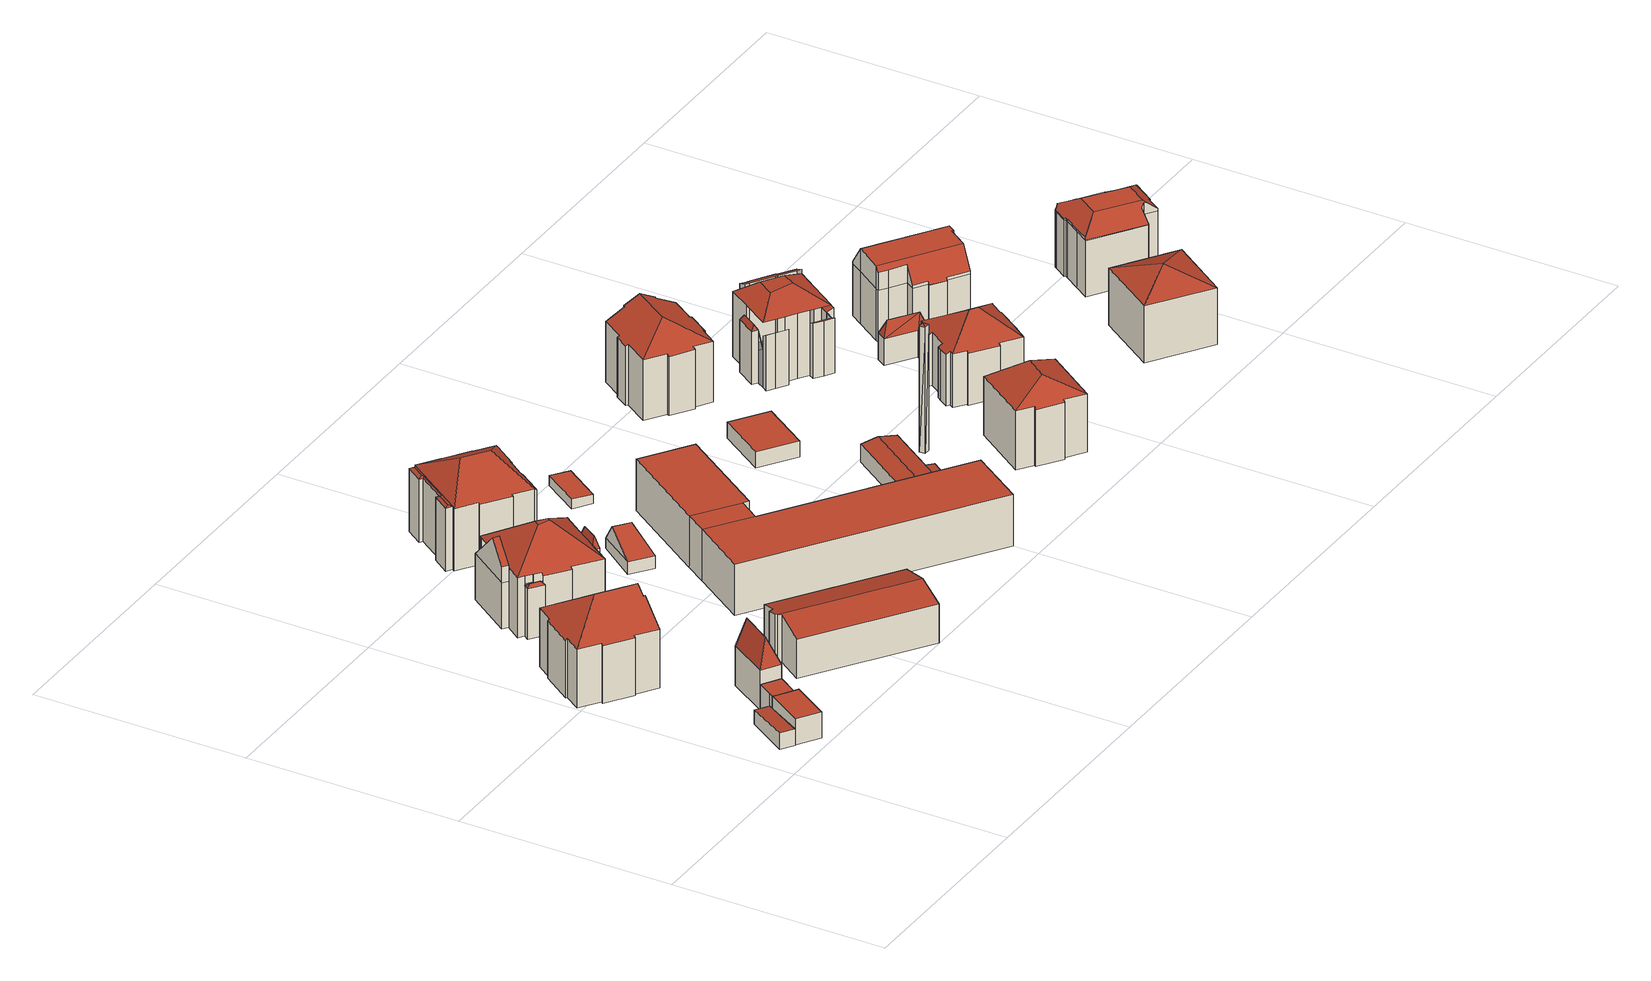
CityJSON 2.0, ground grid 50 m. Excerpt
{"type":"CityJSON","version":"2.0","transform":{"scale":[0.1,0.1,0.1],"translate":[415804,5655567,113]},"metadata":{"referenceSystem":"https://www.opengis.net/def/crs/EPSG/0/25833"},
"CityObjects":{
"building1":{"type":"Building","attributes":{"Dachtyp_tdc":"tdcPolyFlatRoof","Gemeindeschluessel":14612000,"Dachneigung":2.84,"QualitaetDacherkennung":54,"Geometrietyp2DReferenz":"3000","measuredHeight":3.94,"function":"31001_9998","roofType":"2100"},"geometry":[{"type":"Solid","lod":"2","boundaries":[[[[0,1,2,3]],[[1,4,5,2]],[[4,6,7,5]],[[6,8,9,7]],[[8,0,3,9]],[[8,6,4,1,0]],[[3,2,5,7,9]]]],"semantics":{"surfaces":[{"type":"WallSurface"},{"type":"RoofSurface"},{"type":"GroundSurface"}],"values":[[0,0,0,0,0,1,2]]}}]},
"building2":{"type":"Building","attributes":{"Dachtyp_tdc":"tdcPolyFlatRoof","Gemeindeschluessel":14612000,"Dachneigung":0,"QualitaetDacherkennung":76,"Geometrietyp2DReferenz":"3000","measuredHeight":6.2,"function":"31001_9998","roofType":"1000"},"geometry":[{"type":"Solid","lod":"2","boundaries":[[[[10,11,12,13]],[[11,14,15,12]],[[14,16,17,15]],[[16,18,19,17]],[[18,20,21,19]],[[20,10,13,21]],[[20,18,16,14,11,10]],[[13,12,15,17,19,21]]]],"semantics":{"surfaces":[{"type":"WallSurface"},{"type":"RoofSurface"},{"type":"GroundSurface"}],"values":[[0,0,0,0,0,0,1,2]]}}]},
"building3":{"type":"Building","attributes":{"Dachtyp_tdc":"tdcPolyFlatRoof","Gemeindeschluessel":14612000,"Dachneigung":0,"QualitaetDacherkennung":72,"Geometrietyp2DReferenz":"3000","measuredHeight":6.16,"function":"31001_9998","roofType":"1000"},"geometry":[{"type":"Solid","lod":"2","boundaries":[[[[22,23,24,12]],[[23,25,26,24]],[[25,27,28,26]],[[27,29,17,28]],[[29,30,15,17]],[[30,22,12,15]],[[30,29,27,25,23,22]],[[12,24,26,28,17,15]]]],"semantics":{"surfaces":[{"type":"WallSurface"},{"type":"RoofSurface"},{"type":"GroundSurface"}],"values":[[0,0,0,0,0,0,1,2]]}}]},
"building4":{"type":"Building","attributes":{"Dachtyp_tdc":"tdcHipAndGableRoof","Gemeindeschluessel":14612000,"Dachneigung":32.22,"QualitaetDacherkennung":37,"Geometrietyp2DReferenz":"3000","measuredHeight":19.85,"function":"31001_9998","roofType":"5000"},"geometry":[{"type":"Solid","lod":"2","boundaries":[[[[31,32,33,34]],[[32,35,36,33]],[[35,37,38,36]],[[37,39,40,38]],[[39,41,42,40]],[[41,43,44,42]],[[43,45,46,44]],[[45,47,48,46]],[[47,49,50,48]],[[49,51,52,50]],[[51,53,54,52]],[[53,55,56,54]],[[55,57,58,56]],[[57,59,60,58]],[[59,61,62,60]],[[61,63,64,62]],[[63,65,66,64]],[[65,67,68,66]],[[67,69,70,68]],[[69,71,72,70]],[[71,31,34,72]],[[67,65,63,61,59,57,73]],[[57,55,53,51,49,47,45,43,41,73]],[[41,39,37,35,32,31,71,69,67,73]],[[34,33,36,38,40,42,44,46,48,50,52,54,56,58,60,62,64,66,68,70,72]]]],"semantics":{"surfaces":[{"type":"WallSurface"},{"type":"RoofSurface"},{"type":"GroundSurface"}],"values":[[0,0,0,0,0,0,0,0,0,0,0,0,0,0,0,0,0,0,0,0,0,1,1,1,2]]}}]},
"building5":{"type":"Building","attributes":{"Dachtyp_tdc":"tdcFreeFormRoof","Gemeindeschluessel":14612000,"Dachneigung":67.7,"QualitaetDacherkennung":4,"Geometrietyp2DReferenz":"3000","measuredHeight":15.48,"function":"31001_9998","roofType":"5000"},"geometry":[{"type":"Solid","lod":"2","boundaries":[[[[74,75,76,26]],[[75,77,78,76]],[[77,79,28,78]],[[79,74,26,28]],[[80,81,79,77]],[[80,77,75]],[[81,80,75,74]],[[81,74,79]],[[26,76,78,28]]]],"semantics":{"surfaces":[{"type":"WallSurface"},{"type":"RoofSurface"},{"type":"GroundSurface"}],"values":[[0,0,0,0,1,0,1,1,2]]}}]},
"building6":{"type":"Building","attributes":{"Gemeindeschluessel":14612000,"Geometrietyp2DReferenz":"3000","function":"31001_9998","roofType":"9999"},"children":["building6-1","building6-2","building6-3","building6-4"]},
"building6-1":{"type":"BuildingPart","attributes":{"Dachtyp_tdc":"tdcGableRoof","Dachneigung":44.79,"QualitaetDacherkennung":35,"Geometrietyp2DReferenz":"3000","measuredHeight":19.34,"roofType":"3100"},"parents":["building6"],"geometry":[{"type":"MultiSurface","lod":"2","boundaries":[[[82,83,84,85]],[[83,86,87,84]],[[86,88,89,87]],[[90,91,92,93]],[[86,92,91,94,88]],[[83,93,92,86]],[[82,90,93,83]],[[95,90,82]],[[84,87,89,85]]],"semantics":{"surfaces":[{"type":"WallSurface"},{"type":"RoofSurface"},{"type":"GroundSurface"}],"values":[0,0,0,1,1,0,0,0,2]}}]},
"building6-2":{"type":"BuildingPart","attributes":{"Dachtyp_tdc":"tdcFreeFormRoof","Dachneigung":71.84,"QualitaetDacherkennung":29,"Geometrietyp2DReferenz":"3000","measuredHeight":15.17,"roofType":"5000"},"parents":["building6"],"geometry":[{"type":"MultiSurface","lod":"2","boundaries":[[[96,97,98,99]],[[97,100,101,98]],[[100,102,103,101]],[[104,102,100]],[[105,104,100,97]],[[105,97,96]],[[104,105,96,102]],[[99,98,101,103]]],"semantics":{"surfaces":[{"type":"WallSurface"},{"type":"RoofSurface"},{"type":"GroundSurface"}],"values":[0,0,0,1,1,1,1,2]}}]},
"building6-3":{"type":"BuildingPart","attributes":{"Dachtyp_tdc":"tdcCutTentRoof","Dachneigung":36.61,"QualitaetDacherkennung":56,"Geometrietyp2DReferenz":"3000","measuredHeight":20.43,"roofType":"9999"},"parents":["building6"],"geometry":[{"type":"MultiSurface","lod":"2","boundaries":[[[106,107,108,109,110,111,112,113,114]],[[113,115,116,114]],[[117,118,119,120,85,89,121,122,123,124,125,126,99,103,127,128,129]],[[107,119,130]],[[107,106,120,119]],[[106,95,85,120]],[[95,82,85]],[[131,89,88]],[[131,132,121,89]],[[132,133,122,121]],[[133,134,123,122]],[[134,135,124,123]],[[135,136,125,124]],[[136,137,126,125]],[[137,138,96,99,126]],[[139,112,127,103,102]],[[112,111,128,127]],[[111,110,129,128]],[[110,109,140,117,129]],[[132,131,94,95,106,114,116]],[[137,136,135,134,133,132,116,115]],[[112,139,138,137,115,113]]],"semantics":{"surfaces":[{"type":"RoofSurface"},{"type":"GroundSurface"},{"type":"WallSurface"}],"values":[0,0,1,2,2,2,2,2,2,2,2,2,2,2,2,2,2,2,2,0,0,0]}}]},
"building6-4":{"type":"BuildingPart","attributes":{"Dachtyp_tdc":"tdcFreeFormRoof","Dachneigung":41.94,"QualitaetDacherkennung":21,"Geometrietyp2DReferenz":"3000","measuredHeight":12.72,"roofType":"5000"},"parents":["building6"],"geometry":[{"type":"MultiSurface","lod":"2","boundaries":[[[141,142,143,144]],[[142,130,119,143]],[[145,146,147,130]],[[145,130,142]],[[146,145,142,141]],[[146,141,140,147]],[[144,143,119,118,117]]],"semantics":{"surfaces":[{"type":"WallSurface"},{"type":"RoofSurface"},{"type":"GroundSurface"}],"values":[0,0,1,1,1,1,2]}}]},
"building7":{"type":"Building","attributes":{"Dachtyp_tdc":"tdcGableRoof","Gemeindeschluessel":14612000,"Dachneigung":14.71,"QualitaetDacherkennung":83,"Geometrietyp2DReferenz":"3000","measuredHeight":11.21,"function":"31001_9998","roofType":"3100"},"geometry":[{"type":"Solid","lod":"2","boundaries":[[[[148,149,150,151]],[[149,152,153,150]],[[152,154,155,153]],[[154,156,157,155]],[[156,158,159,157]],[[158,160,161,159]],[[160,162,163,161]],[[162,164,165,163]],[[164,166,167,165]],[[166,148,151,167]],[[162,160,158,156,154,152,149]],[[149,148,166,164,162]],[[151,150,153,155,157,159,161,163,165,167]]]],"semantics":{"surfaces":[{"type":"WallSurface"},{"type":"RoofSurface"},{"type":"GroundSurface"}],"values":[[0,0,0,0,0,0,0,0,0,0,1,1,2]]}}]},
"building8":{"type":"Building","attributes":{"Gemeindeschluessel":14612000,"Geometrietyp2DReferenz":"3000","function":"31001_9998","roofType":"9999"},"children":["building8-1","building8-2"]},
"building8-1":{"type":"BuildingPart","attributes":{"Dachtyp_tdc":"tdcFreeFormRoof","Dachneigung":25.62,"QualitaetDacherkennung":27,"Geometrietyp2DReferenz":"3000","measuredHeight":15.31,"roofType":"5000"},"parents":["building8"],"geometry":[{"type":"MultiSurface","lod":"2","boundaries":[[[168,169,170,171]],[[172,168,171,173]],[[174,172,173,175]],[[176,174,175,177]],[[178,176,177,179]],[[178,179,180]],[[169,168,172,174,176,178,180,181,182]],[[183,184,185,186,187,188,189,190]],[[180,179,184,183,191]],[[179,177,185,184]],[[177,175,186,185]],[[175,173,187,186]],[[173,171,188,187]],[[171,170,189,188]],[[170,182,190,189]],[[169,182,170]]],"semantics":{"surfaces":[{"type":"RoofSurface"},{"type":"GroundSurface"},{"type":"WallSurface"}],"values":[0,0,0,0,0,0,0,1,2,2,2,2,2,2,2,0]}}]},
"building8-2":{"type":"BuildingPart","attributes":{"Dachtyp_tdc":"tdcHipRoof","Dachneigung":28.83,"QualitaetDacherkennung":79,"Geometrietyp2DReferenz":"3000","measuredHeight":20.02,"roofType":"3200"},"parents":["building8"],"geometry":[{"type":"MultiSurface","lod":"2","boundaries":[[[192,193,194,195]],[[193,196,197,194]],[[196,198,199,197]],[[198,200,201,199]],[[200,202,203,201]],[[202,204,205,203]],[[204,206,207,205]],[[206,208,209,207]],[[208,210,211,209]],[[210,212,213,211]],[[212,214,215,213]],[[214,216,217,215]],[[216,218,219,217]],[[212,210,208,206,204,202,200,198,196,193,220]],[[221,182,181,191,222,223,224]],[[193,192,225,226,227,221,224,220]],[[223,228,218,216,214,212,220,224]],[[219,229,230,231,183,190,232,233,234,235,195,194,197,199,201,203,205,207,209,211,213,215,217]],[[218,228,229,219]],[[228,223,230,229]],[[223,222,231,230]],[[222,191,183,231]],[[182,221,232,190]],[[221,227,233,232]],[[227,226,234,233]],[[226,225,235,234]],[[225,192,195,235]]],"semantics":{"surfaces":[{"type":"WallSurface"},{"type":"RoofSurface"},{"type":"GroundSurface"}],"values":[0,0,0,0,0,0,0,0,0,0,0,0,0,1,1,1,1,2,0,0,0,0,0,0,0,0,0]}}]},
"building9":{"type":"Building","attributes":{"Dachtyp_tdc":"tdcHipAndGableRoof","Gemeindeschluessel":14612000,"Dachneigung":26.42,"QualitaetDacherkennung":12,"Geometrietyp2DReferenz":"3000","measuredHeight":7.03,"function":"31001_9998","roofType":"5000"},"geometry":[{"type":"Solid","lod":"2","boundaries":[[[[236,237,238,239]],[[237,240,241,238]],[[240,242,243,241]],[[242,236,239,243]],[[240,237,244]],[[236,242,245]],[[237,236,245,244]],[[242,240,244,245]],[[239,238,241,243]]]],"semantics":{"surfaces":[{"type":"WallSurface"},{"type":"RoofSurface"},{"type":"GroundSurface"}],"values":[[0,0,0,0,1,0,1,1,2]]}}]},
"building10":{"type":"Building","attributes":{"Gemeindeschluessel":14612000,"Geometrietyp2DReferenz":"3000","function":"31001_2000","roofType":"9999"},"children":["building10-1","building10-2","building10-3"]},
"building10-1":{"type":"BuildingPart","attributes":{"Dachtyp_tdc":"tdcPolyFlatRoof","Dachneigung":0,"QualitaetDacherkennung":61,"Geometrietyp2DReferenz":"3000","measuredHeight":12.18,"roofType":"1000"},"parents":["building10"],"geometry":[{"type":"MultiSurface","lod":"2","boundaries":[[[246,247,248,249]],[[250,251,252,253]],[[251,254,255,252]],[[254,256,257,255]],[[256,246,249,257]],[[256,254,251,250,247,246]],[[249,248,253,252,255,257]]],"semantics":{"surfaces":[{"type":"WallSurface"},{"type":"RoofSurface"},{"type":"GroundSurface"}],"values":[0,0,0,0,0,1,2]}}]},
"building10-2":{"type":"BuildingPart","attributes":{"Dachtyp_tdc":"tdcPolyFlatRoof","Dachneigung":0,"QualitaetDacherkennung":57,"Geometrietyp2DReferenz":"3000","measuredHeight":12.17,"roofType":"1000"},"parents":["building10"],"geometry":[{"type":"MultiSurface","lod":"2","boundaries":[[[258,259,260,261]],[[259,262,263,260]],[[262,264,265,263]],[[266,258,261,267]],[[266,264,262,259,258]],[[261,260,263,265,267]]],"semantics":{"surfaces":[{"type":"WallSurface"},{"type":"RoofSurface"},{"type":"GroundSurface"}],"values":[0,0,0,0,1,2]}}]},
"building10-3":{"type":"BuildingPart","attributes":{"Dachtyp_tdc":"tdcPolyFlatRoof","Dachneigung":0,"QualitaetDacherkennung":51,"Geometrietyp2DReferenz":"3000","measuredHeight":12.21,"roofType":"1000"},"parents":["building10"],"geometry":[{"type":"MultiSurface","lod":"2","boundaries":[[[266,267,248,247]],[[250,253,265,264]],[[250,264,266,247]],[[248,267,265,253]]],"semantics":{"surfaces":[{"type":"WallSurface"},{"type":"RoofSurface"},{"type":"GroundSurface"}],"values":[0,0,1,2]}}]},
"building11":{"type":"Building","attributes":{"Dachtyp_tdc":"tdcPolyFlatRoof","Gemeindeschluessel":14612000,"Dachneigung":2.61,"QualitaetDacherkennung":64,"Geometrietyp2DReferenz":"3000","measuredHeight":2.39,"function":"31001_9998","roofType":"2100"},"geometry":[{"type":"Solid","lod":"2","boundaries":[[[[268,269,270,271]],[[269,272,273,270]],[[272,274,275,273]],[[274,268,271,275]],[[274,272,269,268]],[[271,270,273,275]]]],"semantics":{"surfaces":[{"type":"WallSurface"},{"type":"RoofSurface"},{"type":"GroundSurface"}],"values":[[0,0,0,0,1,2]]}}]},
"building12":{"type":"Building","attributes":{"Gemeindeschluessel":14612000,"Geometrietyp2DReferenz":"3000","function":"31001_2000","roofType":"9999"},"children":["building12-1","building12-2"]},
"building12-1":{"type":"BuildingPart","attributes":{"Dachtyp_tdc":"tdcPolyFlatRoof","Dachneigung":9.06,"QualitaetDacherkennung":72,"Geometrietyp2DReferenz":"3000","measuredHeight":4.24,"roofType":"2100"},"parents":["building12"],"geometry":[{"type":"MultiSurface","lod":"2","boundaries":[[[276,277,278,279]],[[277,280,281,278]],[[280,282,283,281]],[[282,280,277,276]],[[279,278,281,283]]],"semantics":{"surfaces":[{"type":"WallSurface"},{"type":"RoofSurface"},{"type":"GroundSurface"}],"values":[0,0,0,1,2]}}]},
"building12-2":{"type":"BuildingPart","attributes":{"Dachtyp_tdc":"tdcGableRoof","Dachneigung":10.03,"QualitaetDacherkennung":84,"Geometrietyp2DReferenz":"3000","measuredHeight":5.03,"roofType":"3100"},"parents":["building12"],"geometry":[{"type":"MultiSurface","lod":"2","boundaries":[[[284,285,283,282]],[[284,286,287,285]],[[286,288,289,287]],[[288,290,291,289]],[[290,292,293,291]],[[292,294,295,293]],[[294,296,297,295]],[[296,276,279,297]],[[294,292,290,288,286,284]],[[284,282,276,296,294]],[[283,285,287,289,291,293,295,297,279]]],"semantics":{"surfaces":[{"type":"WallSurface"},{"type":"RoofSurface"},{"type":"GroundSurface"}],"values":[0,0,0,0,0,0,0,0,1,1,2]}}]},
"building13":{"type":"Building","attributes":{"Dachtyp_tdc":"tdcPolyFlatRoof","Gemeindeschluessel":14612000,"Dachneigung":0,"QualitaetDacherkennung":79,"Geometrietyp2DReferenz":"3000","measuredHeight":3.78,"function":"31001_2000","roofType":"1000"},"geometry":[{"type":"Solid","lod":"2","boundaries":[[[[298,299,300,301]],[[299,302,303,300]],[[302,304,305,303]],[[304,298,301,305]],[[304,302,299,298]],[[301,300,303,305]]]],"semantics":{"surfaces":[{"type":"WallSurface"},{"type":"RoofSurface"},{"type":"GroundSurface"}],"values":[[0,0,0,0,1,2]]}}]},
"building14":{"type":"Building","attributes":{"Erfassungsdatum_Objekt":"2020-12-18","BodenHoehe":114.14,"gemHoehe":30,"BauwerkHoehe":30,"Breite":2,"Gemeindeschluessel":"14612000","Geometrietyp2DReferenz":"3000","measuredHeight":30,"function":"51002_1290"},"geometry":[{"type":"MultiSurface","lod":"2","boundaries":[[[306,307,308]],[[306,308,309]],[[306,309,310]],[[306,310,311]],[[309,308,312]],[[309,312,310]],[[308,307,313]],[[308,313,312]],[[307,306,311]],[[307,311,313]],[[310,312,313]],[[310,313,311]]],"semantics":{"surfaces":[{"type":"RoofSurface"},{"type":"WallSurface"},{"type":"GroundSurface"}],"values":[0,0,1,1,1,1,1,1,1,1,2,2]}}]},
"building15":{"type":"Building","attributes":{"Dachtyp_tdc":"tdcHipRoof","Gemeindeschluessel":14612000,"Dachneigung":27.01,"QualitaetDacherkennung":58,"Geometrietyp2DReferenz":"3000","measuredHeight":18.14,"function":"31001_9998","roofType":"3200"},"geometry":[{"type":"Solid","lod":"2","boundaries":[[[[314,315,316,317]],[[315,318,319,316]],[[318,320,321,319]],[[320,322,323,321]],[[322,324,325,323]],[[324,326,327,325]],[[326,328,329,327]],[[328,330,331,329]],[[330,332,333,331]],[[332,334,335,333]],[[334,336,337,335]],[[336,314,317,337]],[[322,320,318,315,314,336,338]],[[334,332,330,328,326,324,339]],[[336,334,339,338]],[[324,322,338,339]],[[317,316,319,321,323,325,327,329,331,333,335,337]]]],"semantics":{"surfaces":[{"type":"WallSurface"},{"type":"RoofSurface"},{"type":"GroundSurface"}],"values":[[0,0,0,0,0,0,0,0,0,0,0,0,1,1,1,1,2]]}}]},
"building16":{"type":"Building","attributes":{"Dachtyp_tdc":"tdcHipAndGableRoof","Gemeindeschluessel":14612000,"Dachneigung":27.58,"QualitaetDacherkennung":49,"Geometrietyp2DReferenz":"3000","measuredHeight":18.57,"function":"31001_9998","roofType":"5000"},"geometry":[{"type":"Solid","lod":"2","boundaries":[[[[340,341,342,343]],[[341,344,345,342]],[[344,346,347,345]],[[346,348,349,347]],[[348,350,351,349]],[[350,352,353,351]],[[352,354,355,353]],[[354,356,357,355]],[[356,358,359,357]],[[358,360,361,359]],[[360,362,363,361]],[[362,364,365,363]],[[364,366,367,365]],[[366,368,369,367]],[[368,370,371,369]],[[370,372,373,371]],[[372,374,375,373]],[[374,376,377,375]],[[376,378,379,377]],[[378,380,381,379]],[[380,340,343,381]],[[376,374,372,370,368,366,382]],[[366,364,362,360,358,356,354,352,350,382]],[[350,348,346,344,341,340,380,378,376,382]],[[343,342,345,347,349,351,353,355,357,359,361,363,365,367,369,371,373,375,377,379,381]]]],"semantics":{"surfaces":[{"type":"WallSurface"},{"type":"RoofSurface"},{"type":"GroundSurface"}],"values":[[0,0,0,0,0,0,0,0,0,0,0,0,0,0,0,0,0,0,0,0,0,1,1,1,2]]}}]},
"building17":{"type":"Building","attributes":{"Gemeindeschluessel":14612000,"Geometrietyp2DReferenz":"3000","function":"31001_9998","roofType":"9999"},"children":["building17-1","building17-2","building17-3","building17-4","building17-5","building17-6"]},
"building17-1":{"type":"BuildingPart","attributes":{"Dachtyp_tdc":"tdcPolyFlatRoof","Dachneigung":27.12,"QualitaetDacherkennung":43,"Geometrietyp2DReferenz":"3000","measuredHeight":16.52,"roofType":"2100"},"parents":["building17"],"geometry":[{"type":"MultiSurface","lod":"2","boundaries":[[[383,384,385,386,387]],[[384,388,389,385]],[[388,390,391,389]],[[390,392,393,391]],[[392,394,395,393]],[[394,396,397,395]],[[396,398,399,400,397]],[[398,396,394,392,390,388,384,383]],[[386,385,389,391,393,395,397,400]]],"semantics":{"surfaces":[{"type":"WallSurface"},{"type":"RoofSurface"},{"type":"GroundSurface"}],"values":[0,0,0,0,0,0,0,1,2]}}]},
"building17-2":{"type":"BuildingPart","attributes":{"Dachtyp_tdc":"tdcPolyFlatRoof","Dachneigung":22.24,"QualitaetDacherkennung":23,"Geometrietyp2DReferenz":"3000","measuredHeight":13.07,"roofType":"2100"},"parents":["building17"],"geometry":[{"type":"MultiSurface","lod":"2","boundaries":[[[401,402,403,404,401,405]],[[406,407,408,409,406,410]],[[404,403,408,407]],[[403,402,409,408]],[[402,401,406,409]],[[401,405,410,406]]],"semantics":{"surfaces":[{"type":"RoofSurface"},{"type":"GroundSurface"},{"type":"WallSurface"}],"values":[0,1,2,2,2,2]}}]},
"building17-3":{"type":"BuildingPart","attributes":{"Dachtyp_tdc":"tdcCutTentRoof","Dachneigung":22.04,"QualitaetDacherkennung":48,"Geometrietyp2DReferenz":"3000","measuredHeight":18.29,"roofType":"9999"},"parents":["building17"],"geometry":[{"type":"MultiSurface","lod":"2","boundaries":[[[411,412,413,414,415]],[[412,416,417,418,413]],[[419,420,421,422,423]],[[399,387,419,423,424]],[[425,426,399,424,427]],[[421,416,412,411,425,427,422]],[[427,424,423,422]],[[418,428,429,430,431,386,400,407,406,410,414,413]],[[420,430,432]],[[420,419,431,430]],[[419,387,386,431]],[[399,426,407,400]],[[426,404,407]]],"semantics":{"surfaces":[{"type":"WallSurface"},{"type":"RoofSurface"},{"type":"GroundSurface"}],"values":[0,0,1,1,1,1,1,2,0,0,0,0,0]}}]},
"building17-4":{"type":"BuildingPart","attributes":{"Dachtyp_tdc":"tdcPolyFlatRoof","Dachneigung":24.98,"QualitaetDacherkennung":45,"Geometrietyp2DReferenz":"3000","measuredHeight":13.04,"roofType":"2100"},"parents":["building17"],"geometry":[{"type":"MultiSurface","lod":"2","boundaries":[[[433,434,435,436]],[[434,437,438,435]],[[437,439,440,438]],[[439,415,414,440]],[[439,437,434,433,441,415]],[[414,410,436,435,438,440]]],"semantics":{"surfaces":[{"type":"WallSurface"},{"type":"RoofSurface"},{"type":"GroundSurface"}],"values":[0,0,0,0,1,2]}}]},
"building17-5":{"type":"BuildingPart","attributes":{"Dachtyp_tdc":"tdcPolyFlatRoof","Dachneigung":31.51,"QualitaetDacherkennung":47,"Geometrietyp2DReferenz":"3000","measuredHeight":13.14,"roofType":"2100"},"parents":["building17"],"geometry":[{"type":"MultiSurface","lod":"2","boundaries":[[[442,443,444,445]],[[443,446,447,444]],[[446,448,428,447]],[[417,442,445,418]],[[417,448,446,443,442]],[[445,444,447,428,418]]],"semantics":{"surfaces":[{"type":"WallSurface"},{"type":"RoofSurface"},{"type":"GroundSurface"}],"values":[0,0,0,0,1,2]}}]},
"building17-6":{"type":"BuildingPart","attributes":{"Dachtyp_tdc":"tdcFreeFormRoof","Dachneigung":59.58,"QualitaetDacherkennung":36,"Geometrietyp2DReferenz":"3000","measuredHeight":13.73,"roofType":"5000"},"parents":["building17"],"geometry":[{"type":"MultiSurface","lod":"2","boundaries":[[[449,450,451,429]],[[450,452,453,451]],[[452,432,430,453]],[[432,452,454]],[[452,450,455,454]],[[450,449,456,449,455]],[[449,432,454,455]],[[429,451,453,430,429,428]]],"semantics":{"surfaces":[{"type":"WallSurface"},{"type":"RoofSurface"},{"type":"GroundSurface"}],"values":[0,0,0,1,1,1,1,2]}}]},
"building18":{"type":"Building","attributes":{"Dachtyp_tdc":"tdcHipRoof","Gemeindeschluessel":14612000,"Dachneigung":33.24,"QualitaetDacherkennung":75,"Geometrietyp2DReferenz":"3000","measuredHeight":17.44,"function":"31001_9998","roofType":"3200"},"geometry":[{"type":"Solid","lod":"2","boundaries":[[[[457,458,459,460]],[[458,461,462,459]],[[461,463,464,462]],[[463,465,466,464]],[[465,467,468,466]],[[467,469,470,468]],[[469,471,472,470]],[[471,473,474,472]],[[473,475,476,474]],[[475,477,478,476]],[[477,479,480,478]],[[479,481,482,480]],[[481,483,484,482]],[[483,485,486,484]],[[485,487,488,486]],[[487,489,490,488]],[[489,491,492,490]],[[491,493,494,492]],[[493,495,496,494]],[[495,497,498,496]],[[497,499,500,498]],[[499,501,502,500]],[[501,503,504,502]],[[503,505,506,504]],[[505,507,508,506]],[[507,509,510,508]],[[509,457,460,510]],[[505,503,501,499,497,495,493,491,511]],[[481,479,477,475,473,471,469,467,465,463,461,512]],[[491,489,487,485,483,481,512,511]],[[461,458,457,509,507,505,511,512]],[[460,459,462,464,466,468,470,472,474,476,478,480,482,484,486,488,490,492,494,496,498,500,502,504,506,508,510]]]],"semantics":{"surfaces":[{"type":"WallSurface"},{"type":"RoofSurface"},{"type":"GroundSurface"}],"values":[[0,0,0,0,0,0,0,0,0,0,0,0,0,0,0,0,0,0,0,0,0,0,0,0,0,0,0,1,1,1,1,2]]}}]},
"building19":{"type":"Building","attributes":{"Dachtyp_tdc":"tdcFreeFormRoof","Gemeindeschluessel":14612000,"Dachneigung":68.38,"QualitaetDacherkennung":7,"Geometrietyp2DReferenz":"3000","measuredHeight":9.77,"function":"31001_9998","roofType":"5000"},"geometry":[{"type":"Solid","lod":"2","boundaries":[[[[513,514,515,516]],[[514,517,518,515]],[[517,519,520,518]],[[519,521,522,520]],[[521,513,516,522]],[[521,523,524]],[[519,523,521]],[[523,519,517]],[[523,517,514]],[[524,523,514,513]],[[524,513,521]],[[516,515,518,520,522]]]],"semantics":{"surfaces":[{"type":"WallSurface"},{"type":"RoofSurface"},{"type":"GroundSurface"}],"values":[[0,0,0,0,0,1,1,1,1,1,1,2]]}}]},
"building20":{"type":"Building","attributes":{"Dachtyp_tdc":"tdcPolyFlatRoof","Gemeindeschluessel":14612000,"Dachneigung":2.94,"QualitaetDacherkennung":49,"Geometrietyp2DReferenz":"3000","measuredHeight":2.3,"function":"31001_9998","roofType":"2100"},"geometry":[{"type":"Solid","lod":"2","boundaries":[[[[525,526,527,528]],[[526,529,530,527]],[[529,531,532,530]],[[531,533,534,532]],[[533,525,528,534]],[[533,531,529,526,525]],[[528,527,530,532,534]]]],"semantics":{"surfaces":[{"type":"WallSurface"},{"type":"RoofSurface"},{"type":"GroundSurface"}],"values":[[0,0,0,0,0,1,2]]}}]},
"building21":{"type":"Building","attributes":{"Dachtyp_tdc":"tdcFreeFormRoof","Gemeindeschluessel":14612000,"Dachneigung":0.25,"QualitaetDacherkennung":46,"Geometrietyp2DReferenz":"3000","measuredHeight":17.84,"function":"31001_9998","roofType":"5000"},"geometry":[{"type":"Solid","lod":"2","boundaries":[[[[535,536,537,538]],[[536,539,540,537]],[[539,541,542,540]],[[541,543,544,542]],[[543,545,546,544]],[[545,547,548,546]],[[547,549,550,548]],[[549,551,552,550]],[[551,553,554,552]],[[553,555,556,554]],[[555,557,558,556]],[[557,559,560,558]],[[559,561,562,560]],[[561,563,564,562]],[[563,565,566,564]],[[565,567,568,566]],[[567,569,570,568]],[[569,571,572,570]],[[571,573,574,572]],[[573,575,576,574]],[[575,577,578,576]],[[577,535,538,578]],[[579,580,581,582,583,584,585,586,587]],[[588,589,575,590,591,592,593,594,595,596,597]],[[598,599,579,587,593,592]],[[573,590,575]],[[577,575,589]],[[536,535,588,597]],[[539,536,597,596]],[[541,539,596,595]],[[545,543,594,593]],[[547,545,593,587]],[[551,549,586,585]],[[553,551,585,584]],[[555,553,584,583]],[[557,555,583,582]],[[559,557,582,581]],[[561,559,581,580]],[[563,561,580,579]],[[565,563,579,599]],[[567,565,599,598]],[[571,569,592,591]],[[569,567,598,592]],[[573,571,591,590]],[[535,577,589,588]],[[538,537,540,542,544,546,548,550,552,554,556,558,560,562,564,566,568,570,572,574,576,578]],[[543,541,595,594]],[[549,547,587,586]]]],"semantics":{"surfaces":[{"type":"WallSurface"},{"type":"RoofSurface"},{"type":"GroundSurface"}],"values":[[0,0,0,0,0,0,0,0,0,0,0,0,0,0,0,0,0,0,0,0,0,0,1,1,1,0,0,0,0,0,0,0,0,0,0,0,0,0,0,0,0,0,0,0,0,2,0,0]]}}]},
"building22":{"type":"Building","attributes":{"Dachtyp_tdc":"tdcTentRoof","Gemeindeschluessel":14612000,"Dachneigung":23.3,"QualitaetDacherkennung":63,"Geometrietyp2DReferenz":"3000","measuredHeight":17.04,"function":"31001_9998","roofType":"3500"},"geometry":[{"type":"Solid","lod":"2","boundaries":[[[[600,601,602,603]],[[601,604,605,602]],[[604,606,607,605]],[[606,600,603,607]],[[601,600,608]],[[604,601,608]],[[606,604,608]],[[603,602,605,607]],[[600,606,608]]]],"semantics":{"surfaces":[{"type":"WallSurface"},{"type":"RoofSurface"},{"type":"GroundSurface"}],"values":[[0,0,0,0,1,1,1,2,1]]}}]},
"building23":{"type":"Building","attributes":{"Dachtyp_tdc":"tdcFreeFormRoof","Gemeindeschluessel":14612000,"Dachneigung":32.87,"QualitaetDacherkennung":43,"Geometrietyp2DReferenz":"3000","measuredHeight":16.59,"function":"31001_9998","roofType":"5000"},"geometry":[{"type":"Solid","lod":"2","boundaries":[[[[609,610,611,612]],[[610,613,614,611]],[[613,615,616,614]],[[615,617,618,616]],[[617,619,620,618]],[[619,621,622,620]],[[621,623,624,622]],[[623,625,626,624]],[[625,627,628,626]],[[627,629,630,628]],[[629,631,632,630]],[[631,633,634,632]],[[633,635,636,634]],[[635,637,638,636]],[[637,639,640,638]],[[639,641,642,640]],[[641,643,644,642]],[[643,645,646,644]],[[645,647,648,646]],[[647,649,650,648]],[[649,651,652,650]],[[651,653,654,652]],[[653,655,656,654]],[[655,657,658,656]],[[657,609,612,658]],[[659,660,661,662,663,664,665,666,667,668,669,670]],[[671,672,673,674,675,676,677,678,679,680,681,660,659]],[[682,672,671,683,684,685,686,645]],[[684,683,670,669,687,688,689,690]],[[683,671,659,670]],[[651,690,689,653]],[[649,685,684,690,651]],[[653,689,688,655]],[[655,688,687,657]],[[657,687,669,668,609]],[[647,686,685,649]],[[645,686,647]],[[641,673,672,682,643]],[[643,682,645]],[[625,681,680,627]],[[623,661,660,681,625]],[[627,680,679,629]],[[629,679,678,631]],[[631,678,677,633]],[[633,677,676,635]],[[635,676,675,637]],[[637,675,674,639]],[[639,674,673,641]],[[609,668,667,610]],[[610,667,666,613]],[[613,666,665,615]],[[615,665,664,617]],[[617,664,663,619]],[[619,663,662,621]],[[621,662,661,623]],[[612,611,614,616,618,620,622,624,626,628,630,632,634,636,638,640,642,644,646,648,650,652,654,656,658]]]],"semantics":{"surfaces":[{"type":"WallSurface"},{"type":"RoofSurface"},{"type":"GroundSurface"}],"values":[[0,0,0,0,0,0,0,0,0,0,0,0,0,0,0,0,0,0,0,0,0,0,0,0,0,1,1,1,1,1,0,0,0,0,0,0,0,0,0,0,0,0,0,0,0,0,0,0,0,0,0,0,0,0,0,2]]}}]}
},
"vertices":[
[92,50,52],[63,69,52],[63,69,13],[92,50,13],[124,164,47],[124,164,13],[153,145,47],[153,145,13],[147,135,47],[147,135,13],
[92,50,76],[147,135,76],[147,135,14],[92,50,14],[157,128,76],[157,128,14],[188,108,76],[188,108,14],[198,102,76],[198,102,14],[143,17,76],[143,17,14],
[147,135,75],[153,145,75],[153,145,14],[176,180,75],[176,180,14],[218,154,75],[218,154,14],[188,108,75],[157,128,75],
[211,588,148],[208,584,151],[208,584,12],[211,588,12],[255,551,151],[255,551,12],[216,494,198],[216,494,12],[212,497,198],[212,497,12],[201,482,211],[201,482,12],[188,461,195],[188,461,12],[191,459,195],[191,459,12],[152,402,152],[152,402,12],[105,435,152],[105,435,12],[102,431,149],[102,431,12],[42,473,149],[42,473,12],[45,477,152],[45,477,12],[0,508,152],[0,508,12],[27,547,152],[27,547,12],[23,549,148],[23,549,12],[73,620,148],[73,620,12],[76,618,151],[76,618,12],[104,656,151],[104,656,12],[148,625,152],[148,625,12],[151,629,148],[151,629,12],[122,537,211],
[176,180,108],[235,272,108],[235,272,14],[275,242,108],[275,242,14],[218,154,108],[255,257,168],[210,188,168],
[204,787,122],[192,796,122],[192,796,13],[204,787,13],[266,901,122],[266,901,13],[278,893,122],[278,893,13],[204,787,160],[230,824,206],[217,832,206],[192,796,160],[258,865,156],[204,787,156],
[408,738,137],[423,728,137],[423,728,13],[408,738,13],[388,678,137],[388,678,13],[373,688,137],[373,688,13],[386,690,164],[410,726,164],
[178,750,156],[191,741,156],[223,719,154],[219,714,150],[273,677,148],[276,682,152],[339,638,150],[320,757,217],[295,769,215],[324,763,217],[304,782,215],[219,714,13],[223,719,13],[191,741,13],[178,750,13],[282,898,13],[326,867,13],[329,872,13],[384,834,13],[381,829,13],[442,786,13],[339,638,13],[276,682,13],[273,677,13],[191,741,133],[278,893,156],[282,898,156],[326,867,154],[329,872,150],[384,834,148],[381,829,152],[442,786,150],[408,738,150],[373,688,150],[219,714,133],
[214,707,133],[182,729,133],[182,729,13],[214,707,13],[193,731,140],[212,717,140],[223,719,133],
[371,242,119],[368,249,120],[368,249,8],[371,242,8],[366,254,120],[366,254,8],[380,276,113],[380,276,8],[394,276,111],[394,276,8],[417,309,100],[417,309,8],[682,127,100],[682,127,8],[638,64,120],[638,64,8],[595,1,100],[595,1,8],[330,183,100],[330,183,8],
[416,1114,166],[434,1140,166],[432,1151,162],[405,1112,162],[417,1108,164],[412,1107,162],[369,1039,164],[368,1044,162],[363,1038,165],[361,1048,162],[344,1010,165],[333,1008,162],[346,1000,162],[411,1093,162],[445,1142,162],[346,1000,12],[333,1008,12],[361,1048,12],[368,1044,12],[412,1107,12],[405,1112,12],[432,1151,12],[445,1142,12],[346,1000,160],
[555,1071,163],[597,1042,163],[597,1042,12],[555,1071,12],[601,1040,158],[601,1040,12],[562,984,157],[562,984,12],[558,986,162],[558,986,12],[531,947,161],[531,947,12],[535,944,156],[535,944,12],[518,919,156],[518,919,12],[500,893,156],[500,893,12],[496,888,156],[496,888,12],[492,891,160],[492,891,12],[450,920,160],[450,920,12],[448,916,158],[448,916,12],[386,959,158],[386,959,12],[503,999,213],[448,1146,163],[346,999,160],[342,994,160],[446,1039,213],[558,1076,160],[499,1117,160],[496,1113,163],[389,963,160],[389,963,12],[342,994,12],[346,999,12],[448,1146,12],[496,1113,12],[499,1117,12],[558,1076,12],
[574,771,36],[622,735,36],[622,735,13],[574,771,13],[554,643,43],[554,643,13],[505,680,43],[505,680,13],[587,718,83],[553,744,83],
[704,509,135],[692,517,135],[692,517,13],[704,509,13],[592,585,135],[733,791,135],[733,791,13],[592,585,13],[759,773,135],[759,773,13],[844,715,135],[844,715,13],
[1079,181,135],[994,56,135],[994,56,13],[1079,181,13],[474,411,135],[474,411,13],[559,536,135],[559,536,13],[658,468,135],[658,468,13],
[712,880,35],[672,907,37],[672,907,13],[712,880,13],[730,993,37],[730,993,13],[770,966,35],[770,966,13],
[1122,336,54],[1140,324,51],[1140,324,12],[1122,336,12],[1112,283,51],[1112,283,12],[1094,295,54],[1094,295,12],
[1058,319,62],[1058,319,12],[1055,321,61],[1055,321,12],[1025,342,55],[1025,342,12],[1126,490,55],[1126,490,12],[1157,470,61],[1157,470,12],[1160,468,62],[1160,468,12],[1195,443,54],[1195,443,12],
[1079,606,52],[997,662,52],[997,662,14],[1079,606,14],[1070,771,52],[1070,771,14],[1152,715,52],[1152,715,14],
[1236,407,311],[1222,407,311],[1222,393,311],[1236,393,311],[1236,393,11],[1236,407,11],[1222,393,11],[1222,407,11],
[1376,304,151],[1379,308,146],[1379,308,11],[1376,304,11],[1436,269,146],[1436,269,11],[1433,265,151],[1433,265,11],[1477,235,150],[1477,235,11],[1391,110,150],[1391,110,11],[1347,140,151],[1347,140,11],[1344,136,146],[1344,136,11],[1290,173,146],[1290,173,11],[1292,177,151],[1292,177,11],[1258,201,151],[1258,201,11],[1344,326,151],[1344,326,11],[1385,242,193],[1350,192,193],
[1102,1047,153],[1106,1045,156],[1106,1045,12],[1102,1047,12],[1141,1097,156],[1141,1097,12],[1178,1073,179],[1178,1073,12],[1181,1077,179],[1181,1077,12],[1211,1057,198],[1211,1057,12],[1240,1038,180],[1240,1038,12],[1237,1034,180],[1237,1034,12],[1275,1009,157],[1275,1009,12],[1240,957,157],[1240,957,12],[1244,954,155],[1244,954,12],[1211,903,155],[1211,903,12],[1207,906,157],[1207,906,12],[1181,867,157],[1181,867,12],[1143,892,157],[1143,892,12],[1140,886,153],[1140,886,12],[1090,919,152],[1090,919,12],[1093,925,156],[1093,925,12],[1047,955,156],[1047,955,12],[1085,1012,156],[1085,1012,12],[1081,1015,153],[1081,1015,12],[1154,970,198],
[1385,911,172],[1397,929,162],[1397,929,7],[1385,911,7],[1385,911,162],[1414,917,162],[1414,917,7],[1418,923,158],[1418,923,7],[1471,888,158],[1471,888,7],[1467,882,162],[1467,882,7],[1505,857,162],[1505,857,7],[1494,840,172],[1494,840,162],[1494,840,7],
[1430,744,132],[1443,735,138],[1474,782,138],[1461,791,132],[1418,726,132],[1430,744,7],[1461,791,7],[1474,782,7],[1443,735,7],[1418,726,7],
[1377,753,162],[1354,768,162],[1354,768,7],[1377,753,7],[1377,753,131],[1330,784,162],[1330,784,130],[1330,784,7],[1363,926,162],[1330,876,162],[1288,812,162],[1361,837,187],[1387,877,187],[1431,843,190],[1418,726,162],[1461,791,162],[1412,814,190],[1288,812,7],[1300,830,7],[1330,876,7],[1363,926,7],[1330,876,132],
[1418,725,131],[1411,714,138],[1411,714,7],[1418,725,7],[1390,727,138],[1390,727,7],[1370,741,138],[1370,741,7],[1418,726,131],
[1323,772,139],[1299,788,139],[1299,788,7],[1323,772,7],[1280,800,139],[1280,800,7],[1288,812,130],
[1300,830,132],[1288,838,132],[1288,838,7],[1318,884,132],[1318,884,7],[1320,874,145],[1298,840,144],[1288,812,95],
[1427,410,136],[1430,414,140],[1430,414,13],[1427,410,13],[1404,433,140],[1404,433,13],[1411,443,140],[1411,443,13],[1403,448,134],[1403,448,13],[1416,468,133],[1416,468,13],[1424,479,133],[1424,479,13],[1432,473,139],[1432,473,13],[1459,513,139],[1459,513,13],[1450,518,132],[1450,518,13],[1472,550,131],[1472,550,13],[1480,544,138],[1480,544,13],[1488,555,138],[1488,555,13],[1512,538,138],[1512,538,13],[1515,543,134],[1515,543,13],[1578,500,134],[1578,500,13],[1574,495,138],[1574,495,13],[1619,464,138],[1619,464,13],[1615,458,138],[1615,458,13],[1598,433,138],[1598,433,13],[1601,432,136],[1601,432,13],[1559,371,137],[1559,371,13],[1557,372,139],[1557,372,13],[1540,348,140],[1540,348,13],[1535,342,140],[1535,342,13],[1489,373,140],[1489,373,13],[1486,369,136],[1486,369,13],[1522,440,187],[1504,452,187],
[1491,658,77],[1574,601,77],[1574,601,14],[1491,658,14],[1559,579,77],[1559,579,14],[1540,592,77],[1540,592,14],[1476,636,77],[1476,636,14],[1555,598,111],[1495,639,111],
[1523,568,34],[1540,592,34],[1540,592,13],[1523,568,13],[1559,579,35],[1559,579,13],[1581,564,36],[1581,564,13],[1565,540,36],[1565,540,13],
[1623,616,136],[1593,636,136],[1593,636,13],[1623,616,13],[1606,656,136],[1606,656,13],[1571,679,136],[1571,679,13],[1551,693,136],[1551,693,13],[1555,699,136],[1555,699,13],[1596,760,136],[1596,760,13],[1616,790,136],[1616,790,13],[1652,767,136],[1652,767,13],[1650,764,136],[1650,764,13],[1732,710,136],[1732,710,13],[1734,713,136],[1734,713,13],[1768,690,136],[1768,690,13],[1774,663,136],[1774,663,13],[1763,648,136],[1763,648,13],[1752,631,136],[1752,631,13],[1748,633,136],[1748,633,13],[1719,590,136],[1719,590,13],[1701,563,136],[1701,563,13],[1655,593,136],[1655,593,13],[1653,589,136],[1653,589,13],[1620,612,136],[1620,612,13],[1763,648,192],[1774,663,167],[1768,690,141],[1734,713,140],[1732,710,146],[1650,764,146],[1652,767,140],[1616,790,142],[1596,760,192],[1623,616,144],[1620,612,137],[1655,593,142],[1701,563,143],[1719,590,191],[1555,699,191],[1551,693,179],[1571,679,179],[1606,656,180],[1593,636,143],[1748,633,192],[1752,631,192],
[1753,184,146],[1847,321,146],[1847,321,11],[1753,184,11],[1984,229,146],[1984,229,11],[1890,91,146],[1890,91,11],[1868,206,181],
[1939,449,146],[1962,484,146],[1962,484,13],[1939,449,13],[1967,491,146],[1967,491,13],[1964,493,146],[1964,493,13],[1984,522,146],[1984,522,13],[1987,527,146],[1987,527,13],[1989,527,146],[1989,527,13],[1994,528,146],[1994,528,13],[2004,530,146],[2004,530,13],[2007,531,146],[2007,531,13],[2011,532,146],[2011,532,13],[2014,532,146],[2014,532,13],[2045,511,146],[2045,511,13],[2043,508,146],[2043,508,13],[2096,474,146],[2096,474,13],[2107,466,146],[2107,466,13],[2117,459,146],[2117,459,13],[2157,434,146],[2157,434,13],[2123,383,146],[2123,383,13],[2118,385,146],[2118,385,13],[2092,347,146],[2092,347,13],[2065,364,146],[2065,364,13],[2052,362,146],[2052,362,13],[2035,336,146],[2035,336,13],[1916,415,146],[1916,415,13],[2009,480,179],[2000,530,156],[1994,528,153],[1989,527,151],[1987,527,150],[1984,522,150],[1964,493,150],[1967,491,151],[1962,484,152],[1939,449,152],[1918,418,152],[1975,430,179],[2101,417,177],[2155,435,148],[2117,459,149],[2107,466,149],[2096,474,150],[2043,508,151],[2045,511,149],[2014,532,149],[2011,532,150],[2007,531,152],[2004,530,154],[2157,434,147],[2069,369,177],[2069,361,174],[2092,347,151],[2118,385,150],[1916,415,149],[2035,336,147],[2052,362,168],[2065,364,174]
]}
